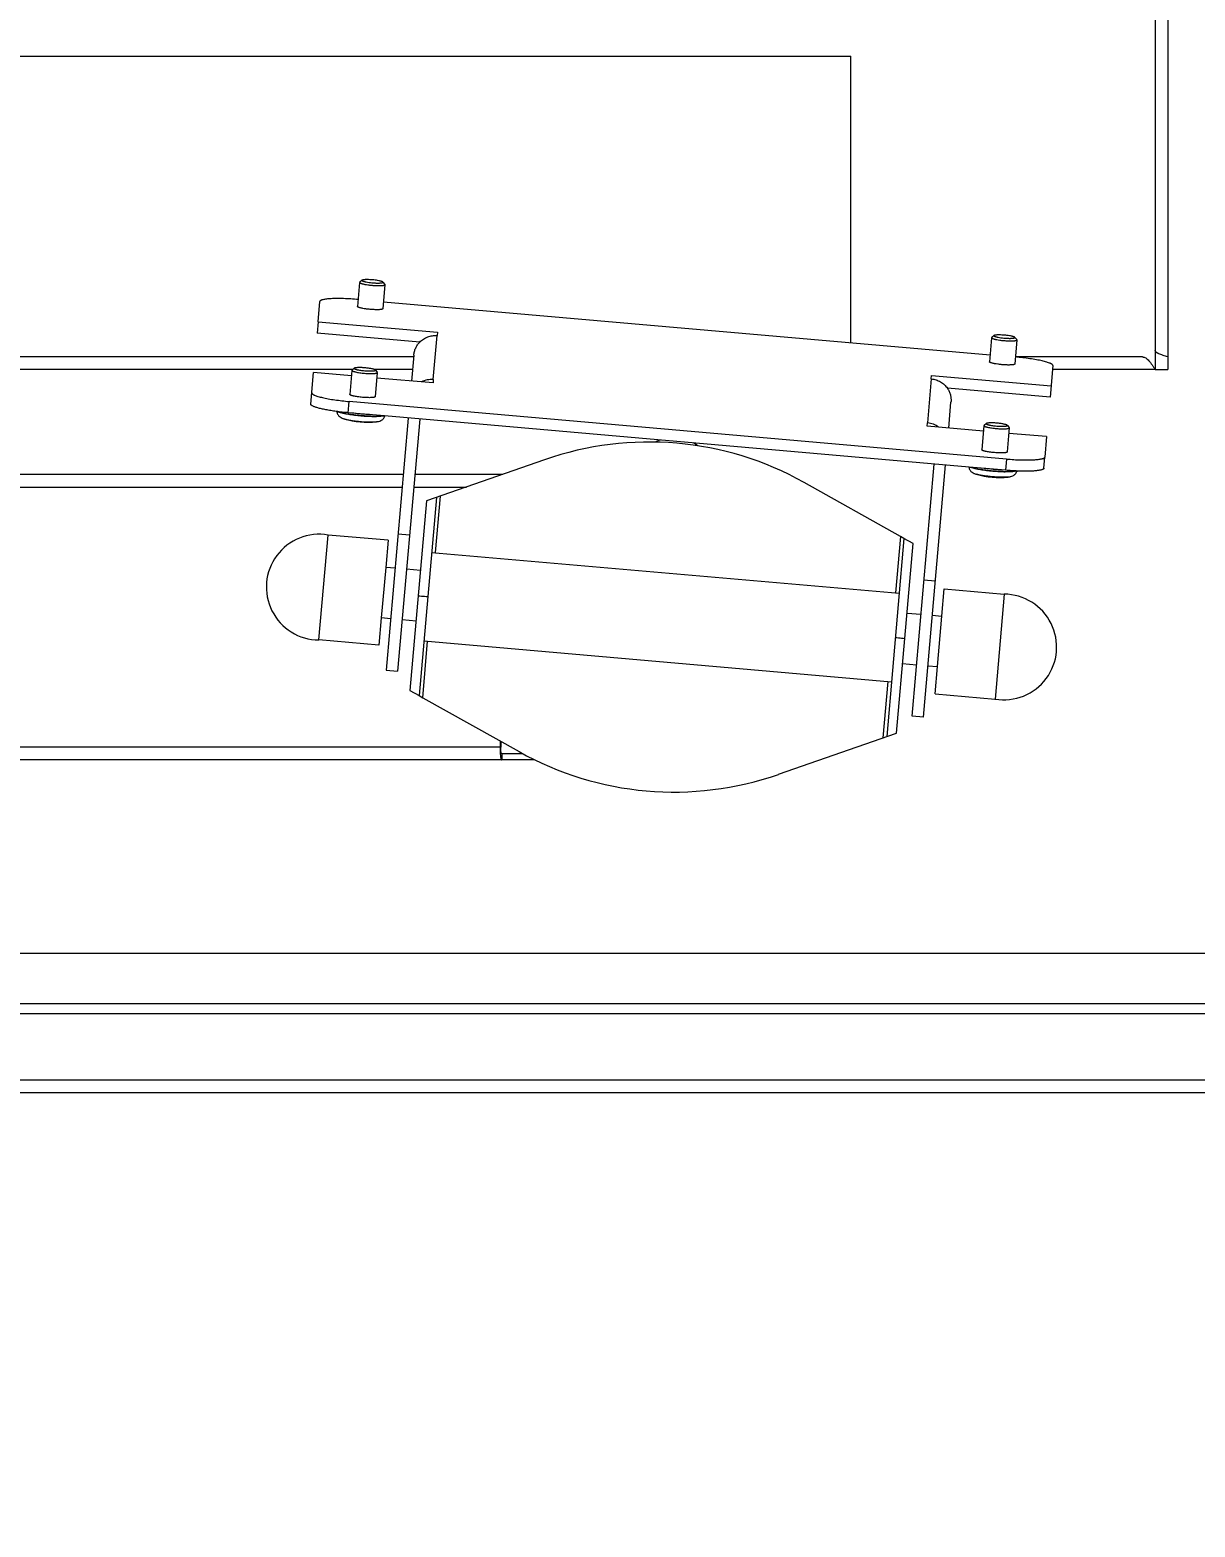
# Model space of a CAD drawing. Header units: millimetres. Extents: x 2027740 to 2136289, y -1533552 to -1491502.
# Drawn here: x 2099285.6 to 2099469.2, y -1504171.5 to -1503935.5 of the extents above; entities that cross this region are included whole.
import ezdxf

# ---------------------------------------------------------------- set-up
doc = ezdxf.new("R2010")
doc.units = ezdxf.units.MM
doc.header["$MEASUREMENT"] = 0
doc.linetypes.add('AUSGEZOGEN', pattern=[0])
for name, color, linetype, lineweight in [('10_Einrichtung', 7, 'Continuous', 0), ('11_Schraffur', 9, 'Continuous', 0), ('20_Sortimentierung', 7, 'Continuous', 0)]:
    doc.layers.add(name, color=color, linetype=linetype, lineweight=lineweight)
doc.styles.add('Rossmann', font='ARIALN.TTF', dxfattribs={"height": 100})
doc.styles.add('Style-Arial Narrow', font='ARIALN.TTF')
doc.dimstyles.new('Rossmann', dxfattribs={"dimtxt": 100, "dimasz": 75, "dimexe": 50, "dimexo": 0.0625, "dimgap": 50, "dimtad": 1, "dimdec": 3, "dimlfac": 0.001, "dimzin": 3, "dimtxsty": 'Rossmann', "dimcen": 0, "dimadec": 3, "dimazin": 0, "dimtfac": 1, "dimtdec": 0, "dimtofl": 0, "dimtmove": 0, "dimatfit": 1, "dimfxl": 200, "dimfxlon": 1, "dimfrac": 2, "dimtolj": 1, "dimtzin": 3, "dimarcsym": 0})

# ---------------------------------------------------------------- blocks, each defined once
blk = doc.blocks.new('*U847')
at = {"layer": '10_Einrichtung', "color": 1, "linetype": 'Continuous', "lineweight": 0}
for p, q in [((2.5287, 1.1203), (2.5287, -2.3897)), ((2.5487, 1.1303), (2.5487, -2.3997)), ((0.0487, -1.9257), (2.0487, -1.9257)), ((2.0487, -2.377), (2.0487, -1.9257)), ((1.2746, -2.2822), (1.2713, -2.3202)), ((1.2786, -2.2787), (1.2749, -2.2818)), ((1.3112, -2.2816), (1.3143, -2.2853)), ((1.3145, -2.2857), (1.3112, -2.3237)), ((1.209, -2.3443), (1.2118, -2.3122)), ((1.3121, -2.3126), (2.2685, -2.3962)), ((1.209, -2.3443), (1.2074, -2.3621)), ((1.209, -2.3443), (1.3973, -2.3608)), ((1.3693, -2.3763), (1.2074, -2.3621)), ((1.3907, -2.4354), (1.3968, -2.3661)), ((1.3973, -2.3608), (1.3968, -2.3661)), ((2.2708, -2.3694), (2.2675, -2.4073)), ((2.2748, -2.3659), (2.2711, -2.369)), ((2.3074, -2.3688), (2.3105, -2.3724)), ((2.3107, -2.3728), (2.3074, -2.4108)), ((1.3597, -2.3997), (-0.3913, -2.3997)), ((1.36, -2.3967), (1.3564, -2.4377)), ((2.5087, -2.3997), (2.3083, -2.3997)), ((2.5287, -2.3897), (2.5287, -2.4197)), ((2.5487, -2.3997), (2.5487, -2.4197)), ((1.2637, -2.4197), (-0.4113, -2.4197)), ((1.1976, -2.4741), (1.202, -2.4242)), ((1.2618, -2.4294), (1.202, -2.4242)), ((1.2625, -2.4208), (1.2592, -2.4588)), ((1.2665, -2.4174), (1.2627, -2.4205)), ((1.358, -2.4197), (1.2982, -2.4197)), ((1.299, -2.4202), (1.3022, -2.4239)), ((1.3024, -2.4243), (1.299, -2.4623)), ((2.1758, -2.4342), (2.1763, -2.429)), ((2.1763, -2.429), (2.3646, -2.4454)), ((2.3674, -2.4133), (2.363, -2.4632)), ((2.5287, -2.4197), (2.3668, -2.4197)), ((2.5287, -2.4197), (2.5487, -2.4197)), ((1.3903, -2.4407), (1.3016, -2.4329)), ((1.3907, -2.4354), (1.3903, -2.4407)), ((2.1758, -2.4342), (2.1698, -2.5036)), ((2.363, -2.4632), (2.2011, -2.449)), ((1.2567, -2.4877), (1.2582, -2.4699)), ((2.2943, -2.5606), (1.2582, -2.4699)), ((2.2032, -2.5118), (2.2068, -2.4707)), ((1.3138, -2.4927), (1.2567, -2.4877)), ((2.2356, -2.5733), (1.3138, -2.4927)), ((1.3513, -2.496), (1.3165, -2.8935)), ((1.3692, -2.4975), (1.3345, -2.895)), ((1.3009, -2.5018), (1.3009, -2.5018)), ((2.1693, -2.5088), (2.1698, -2.5036)), ((2.258, -2.5166), (2.1693, -2.5088)), ((2.2587, -2.508), (2.2554, -2.546)), ((2.2627, -2.5045), (2.2589, -2.5076)), ((2.2952, -2.5074), (2.2984, -2.5111)), ((2.2986, -2.5115), (2.2952, -2.5495)), ((2.3576, -2.5253), (2.2978, -2.5201)), ((2.3576, -2.5253), (2.3548, -2.5575)), ((1.5661, -2.5618), (1.38, -2.6267)), ((2.1454, -2.966), (2.1801, -2.5685)), ((2.1633, -2.9675), (2.1981, -2.57)), ((2.2943, -2.5606), (2.2927, -2.5783)), ((2.3532, -2.5752), (2.3548, -2.5575)), ((-0.0728, -2.5847), (1.3435, -2.5847)), ((1.3616, -2.5847), (1.5004, -2.5847)), ((1.4986, -2.5847), (1.4986, -2.5853)), ((2.2927, -2.5783), (2.2356, -2.5733)), ((2.2467, -2.5845), (2.2467, -2.5845)), ((0.0142, -2.6047), (1.3418, -2.6047)), ((1.3599, -2.6047), (1.4431, -2.6047)), ((1.394, -2.7082), (1.4018, -2.6191)), ((2.127, -2.6826), (1.9751, -2.5975)), ((1.38, -2.6267), (1.3539, -2.9256)), ((1.3955, -2.6213), (1.3682, -2.9336)), ((1.2103, -2.8458), (1.2247, -2.6804)), ((1.3194, -2.6887), (1.2247, -2.6804)), ((1.3194, -2.6887), (1.3156, -2.7315)), ((1.3532, -2.6806), (1.3353, -2.6791)), ((2.1327, -2.6858), (2.1054, -2.9981)), ((2.127, -2.6826), (2.1192, -2.7717)), ((2.1327, -2.6858), (2.127, -2.6826)), ((2.1471, -2.6938), (2.1327, -2.6858)), ((1.388, -2.7077), (2.1252, -2.7722)), ((2.134, -2.8433), (2.1471, -2.6938)), ((1.3156, -2.7315), (1.3087, -2.8112)), ((1.3306, -2.7328), (1.3156, -2.7315)), ((1.3704, -2.7363), (1.3485, -2.7344)), ((2.1821, -2.7532), (2.1641, -2.7516)), ((1.3669, -2.7761), (1.3819, -2.7774)), ((2.1923, -2.8082), (2.196, -2.7654)), ((2.196, -2.7654), (2.2907, -2.7736)), ((2.2907, -2.7736), (2.2762, -2.939)), ((2.1375, -2.8034), (2.1594, -2.8053)), ((2.1773, -2.8069), (2.1923, -2.8082)), ((2.1853, -2.8879), (2.1923, -2.8082)), ((1.3087, -2.8112), (1.3049, -2.854)), ((1.3236, -2.8125), (1.3087, -2.8112)), ((1.3635, -2.816), (1.3415, -2.8141)), ((1.3049, -2.854), (1.2103, -2.8458)), ((1.374, -2.9368), (1.3818, -2.8477)), ((1.3758, -2.8472), (2.113, -2.9117)), ((2.1191, -2.8419), (2.134, -2.8433)), ((2.1209, -2.9927), (2.134, -2.8433)), ((1.3165, -2.8935), (1.3345, -2.895)), ((2.1305, -2.8831), (2.1524, -2.885)), ((2.1704, -2.8866), (2.1853, -2.8879)), ((2.1816, -2.9307), (2.1853, -2.8879)), ((1.3539, -2.9256), (1.3682, -2.9336)), ((2.107, -2.9112), (2.0992, -3.0003)), ((1.3682, -2.9336), (1.374, -2.9368)), ((1.374, -2.9368), (1.5259, -3.0218)), ((2.1816, -2.9307), (2.2762, -2.939)), ((2.1633, -2.9675), (2.1454, -2.966)), ((1.9348, -3.0576), (2.1209, -2.9927)), ((1.496, -3.0147), (0.0142, -3.0147)), ((1.496, -3.0051), (1.496, -3.0147)), ((1.497, -3.0057), (1.497, -3.0147)), ((1.5504, -3.0347), (-0.0728, -3.0347)), ((1.4981, -3.0247), (1.531, -3.0247)), ((1.4986, -3.0247), (1.4986, -3.0347)), ((-1.8913, -3.3397), (5.1087, -3.3397)), ((5.1087, -3.4197), (-1.8913, -3.4197)), ((-0.7913, -3.4347), (2.9587, -3.4347)), ((3.9087, -3.5397), (-1.0783, -3.5397)), ((3.9087, -3.5597), (-1.0783, -3.5597))]:
    blk.add_line(p, q, dxfattribs=at)
at = {"layer": '10_Einrichtung', "color": 1, "linetype": 'Continuous', "lineweight": 0, "flags": 128}
for points in [[(1.3669, -2.7761), (1.3694, -2.7764), (1.3719, -2.7766), (1.3744, -2.7768), (1.3769, -2.777), (1.3794, -2.7772), (1.3819, -2.7774)], [(2.1191, -2.8419), (2.1216, -2.8422), (2.1241, -2.8424), (2.1266, -2.8426), (2.129, -2.8428), (2.1315, -2.843), (2.134, -2.8433)]]:
    blk.add_lwpolyline(points, dxfattribs=at)
at = {"layer": '10_Einrichtung', "color": 1, "linetype": 'Continuous', "lineweight": 0}
for centre, radius, start, end in [((1.3877, -2.4695), 0.0342, 84.9802, 117.265), ((1.2527, -2.4431), 0.0451, 250.3894, 252.0835), ((1.2863, -2.3786), 0.124, 253.2143, 276.7857), ((1.2626, -2.4571), 0.0421, 253.2183, 253.9642), ((1.296, -2.4605), 0.0416, 276.3618, 276.7818), ((2.1668, -2.5377), 0.0342, 52.735, 85.0198), ((1.7309, -3.0338), 0.5, 60.7609, 109.2391), ((1.7654, -2.5839), 0.0557, 107.2468, 116.1866), ((1.775, -2.5848), 0.0557, 53.8134, 62.7532), ((2.2825, -2.4658), 0.124, 253.2143, 276.7857), ((2.2587, -2.5445), 0.0418, 253.2191, 253.6817), ((2.2922, -2.5477), 0.0415, 276.204, 276.7835), ((2.3046, -2.537), 0.0432, 277.8804, 279.6452), ((1.2108, -2.7625), 0.0833, 80.3659, 269.6341), ((2.2901, -2.8569), 0.0833, 260.3659, 89.6341), ((1.7701, -2.5856), 0.5, 240.7609, 289.2391)]:
    blk.add_arc(centre, radius, start, end, dxfattribs=at)
for points, knots in [([(1.2749, -2.2818), (1.2748, -2.2819), (1.2747, -2.282), (1.2746, -2.2821), (1.2746, -2.2822)], [0, 0, 0, 0, 0.548147, 1, 1, 1, 1]), ([(1.2746, -2.2822), (1.2746, -2.2823), (1.2747, -2.2824), (1.2748, -2.2826), (1.2749, -2.2827), (1.2752, -2.2829), (1.2755, -2.2831), (1.2758, -2.2833), (1.2763, -2.2835), (1.277, -2.2838), (1.278, -2.2841), (1.2794, -2.2845), (1.281, -2.2848), (1.2822, -2.2851), (1.2828, -2.2852)], [0, 0, 0, 0, 0.018971, 0.040937, 0.067879, 0.100846, 0.140341, 0.18659, 0.239647, 0.299478, 0.438952, 0.603599, 0.791434, 1, 1, 1, 1]), ([(1.2786, -2.2787), (1.2786, -2.2788), (1.2785, -2.2789), (1.2784, -2.279), (1.2784, -2.2792), (1.2786, -2.2794), (1.2787, -2.2796), (1.279, -2.2797), (1.2793, -2.2799), (1.2797, -2.2801), (1.2802, -2.2803), (1.2809, -2.2805), (1.282, -2.2808), (1.2835, -2.2812), (1.2846, -2.2814), (1.2851, -2.2815)], [0, 0, 0, 0, 0.025484, 0.046538, 0.067276, 0.091975, 0.123281, 0.162433, 0.209962, 0.26603, 0.33062, 0.403581, 0.573611, 0.773544, 1, 1, 1, 1]), ([(1.3046, -2.2795), (1.3034, -2.2792), (1.3008, -2.2788), (1.2968, -2.2783), (1.2927, -2.278), (1.2887, -2.2778), (1.2856, -2.2778), (1.2834, -2.2778), (1.282, -2.2779), (1.2808, -2.2781), (1.28, -2.2782), (1.2794, -2.2784), (1.2791, -2.2785), (1.2788, -2.2786), (1.2787, -2.2787), (1.2786, -2.2787)], [0, 0, 0, 0, 0.142243, 0.298857, 0.459833, 0.614857, 0.754031, 0.814878, 0.868605, 0.914421, 0.951718, 0.967059, 0.980178, 0.991118, 1, 1, 1, 1]), ([(1.2828, -2.2852), (1.2844, -2.2855), (1.2877, -2.286), (1.292, -2.2865), (1.2956, -2.2868), (1.2983, -2.287), (1.3009, -2.2871), (1.3034, -2.2872), (1.3057, -2.2872), (1.3079, -2.2872), (1.3098, -2.2871), (1.3111, -2.2869), (1.3121, -2.2868), (1.3127, -2.2867), (1.3132, -2.2865), (1.3137, -2.2864), (1.314, -2.2862), (1.3143, -2.2861), (1.3144, -2.2859), (1.3145, -2.2858), (1.3145, -2.2857)], [0, 0, 0, 0, 0.150533, 0.316493, 0.401499, 0.485775, 0.567776, 0.645998, 0.719017, 0.785513, 0.844307, 0.894391, 0.915916, 0.934994, 0.951579, 0.965659, 0.977279, 0.986581, 0.993908, 1, 1, 1, 1]), ([(1.2851, -2.2815), (1.2865, -2.2818), (1.2895, -2.2822), (1.2933, -2.2827), (1.2964, -2.2829), (1.2988, -2.2831), (1.301, -2.2832), (1.3032, -2.2832), (1.3051, -2.2832), (1.3069, -2.2831), (1.3082, -2.283), (1.3091, -2.2829), (1.3096, -2.2828), (1.3101, -2.2827), (1.3105, -2.2826), (1.3108, -2.2824), (1.3111, -2.2823), (1.3112, -2.2821), (1.3113, -2.2819), (1.3113, -2.2818), (1.3112, -2.2816), (1.3112, -2.2816)], [0, 0, 0, 0, 0.158668, 0.33372, 0.422895, 0.510696, 0.595299, 0.674951, 0.748015, 0.813008, 0.868648, 0.892632, 0.91392, 0.932442, 0.948166, 0.961115, 0.97142, 0.979416, 0.985891, 0.992261, 1, 1, 1, 1]), ([(1.3112, -2.2816), (1.3111, -2.2815), (1.3108, -2.2813), (1.3104, -2.281), (1.3098, -2.2808), (1.309, -2.2805), (1.3081, -2.2802), (1.3066, -2.2799), (1.3054, -2.2796), (1.3046, -2.2795)], [0, 0, 0, 0, 0.056051, 0.132061, 0.228834, 0.346134, 0.48318, 0.638814, 1, 1, 1, 1]), ([(1.3145, -2.2857), (1.3145, -2.2856), (1.3145, -2.2855), (1.3144, -2.2853), (1.3143, -2.2853)], [0, 0, 0, 0, 0.45186, 1, 1, 1, 1]), ([(1.2723, -2.3091), (1.2684, -2.3088), (1.2608, -2.3082), (1.2497, -2.3077), (1.2408, -2.3075), (1.2343, -2.3076), (1.2299, -2.3078), (1.226, -2.3081), (1.2224, -2.3084), (1.2193, -2.3088), (1.2171, -2.3093), (1.2156, -2.3097), (1.2146, -2.31), (1.2138, -2.3103), (1.2131, -2.3106), (1.2126, -2.311), (1.2122, -2.3114), (1.2119, -2.3118), (1.2118, -2.312), (1.2118, -2.3122)], [0, 0, 0, 0, 0.189849, 0.372548, 0.54124, 0.618345, 0.68966, 0.754538, 0.812415, 0.862812, 0.90537, 0.923643, 0.9399, 0.954158, 0.966469, 0.976936, 0.98575, 0.993253, 1, 1, 1, 1]), ([(1.2795, -2.3232), (1.2788, -2.3231), (1.2777, -2.3228), (1.2761, -2.3224), (1.2747, -2.3221), (1.2736, -2.3217), (1.2729, -2.3215), (1.2725, -2.3213), (1.2721, -2.3211), (1.2718, -2.3209), (1.2716, -2.3207), (1.2714, -2.3205), (1.2713, -2.3204), (1.2713, -2.3202), (1.2713, -2.3202)], [0, 0, 0, 0, 0.208571, 0.396399, 0.56105, 0.700523, 0.760353, 0.813412, 0.859659, 0.899155, 0.932121, 0.959064, 0.981029, 1, 1, 1, 1]), ([(1.3112, -2.3237), (1.3112, -2.3237), (1.3111, -2.3239), (1.3109, -2.3241), (1.3107, -2.3242), (1.3103, -2.3244), (1.3099, -2.3245), (1.3094, -2.3246), (1.3088, -2.3248), (1.3078, -2.3249), (1.3064, -2.3251), (1.3045, -2.3252), (1.3024, -2.3252), (1.3001, -2.3252), (1.2976, -2.3251), (1.295, -2.325), (1.2923, -2.3248), (1.2887, -2.3245), (1.2844, -2.324), (1.281, -2.3235), (1.2795, -2.3232)], [0, 0, 0, 0, 0.006092, 0.013419, 0.022721, 0.034341, 0.048422, 0.065007, 0.084084, 0.105609, 0.155694, 0.214487, 0.280983, 0.354002, 0.432225, 0.514225, 0.598502, 0.683507, 0.849467, 1, 1, 1, 1]), ([(1.36, -2.3967), (1.3602, -2.3948), (1.3608, -2.391), (1.3628, -2.3856), (1.3656, -2.3806), (1.368, -2.3776), (1.3693, -2.3763)], [0, 0, 0, 0, 0.249677, 0.499493, 0.74957, 1, 1, 1, 1]), ([(1.3693, -2.3763), (1.3711, -2.3745), (1.375, -2.3712), (1.3818, -2.3678), (1.3892, -2.366), (1.3943, -2.3659), (1.3968, -2.3661)], [0, 0, 0, 0, 0.24934, 0.499203, 0.749486, 1, 1, 1, 1]), ([(2.2711, -2.369), (2.271, -2.369), (2.2709, -2.3691), (2.2708, -2.3693), (2.2708, -2.3694)], [0, 0, 0, 0, 0.548144, 1, 1, 1, 1]), ([(2.2708, -2.3694), (2.2708, -2.3694), (2.2709, -2.3695), (2.271, -2.3697), (2.2711, -2.3699), (2.2714, -2.3701), (2.2717, -2.3703), (2.272, -2.3704), (2.2725, -2.3706), (2.2732, -2.3709), (2.2742, -2.3712), (2.2756, -2.3716), (2.2772, -2.372), (2.2784, -2.3722), (2.279, -2.3723)], [0, 0, 0, 0, 0.018971, 0.040936, 0.067879, 0.100845, 0.140341, 0.186589, 0.239648, 0.299478, 0.438951, 0.603602, 0.791427, 1, 1, 1, 1]), ([(2.2748, -2.3659), (2.2748, -2.3659), (2.2747, -2.366), (2.2746, -2.3662), (2.2746, -2.3664), (2.2747, -2.3665), (2.2749, -2.3667), (2.2752, -2.3669), (2.2755, -2.3671), (2.2759, -2.3672), (2.2764, -2.3674), (2.2771, -2.3677), (2.2782, -2.368), (2.2797, -2.3683), (2.2808, -2.3686), (2.2813, -2.3687)], [0, 0, 0, 0, 0.025487, 0.046541, 0.067278, 0.091977, 0.123281, 0.162434, 0.209959, 0.266028, 0.330617, 0.40358, 0.573609, 0.77354, 1, 1, 1, 1]), ([(2.3008, -2.3666), (2.2996, -2.3664), (2.297, -2.366), (2.293, -2.3655), (2.2889, -2.3652), (2.2849, -2.365), (2.2818, -2.3649), (2.2796, -2.365), (2.2782, -2.3651), (2.277, -2.3652), (2.2762, -2.3654), (2.2756, -2.3655), (2.2753, -2.3656), (2.275, -2.3658), (2.2749, -2.3659), (2.2748, -2.3659)], [0, 0, 0, 0, 0.142242, 0.298855, 0.45983, 0.614854, 0.754027, 0.814874, 0.868602, 0.914418, 0.951716, 0.967058, 0.980177, 0.991118, 1, 1, 1, 1]), ([(2.279, -2.3723), (2.2806, -2.3726), (2.2839, -2.3732), (2.2882, -2.3737), (2.2918, -2.374), (2.2945, -2.3742), (2.2971, -2.3743), (2.2996, -2.3744), (2.3019, -2.3744), (2.3041, -2.3743), (2.3059, -2.3742), (2.3073, -2.3741), (2.3083, -2.3739), (2.3089, -2.3738), (2.3094, -2.3737), (2.3099, -2.3735), (2.3102, -2.3734), (2.3105, -2.3732), (2.3106, -2.3731), (2.3107, -2.3729), (2.3107, -2.3728)], [0, 0, 0, 0, 0.150533, 0.316493, 0.401499, 0.485775, 0.567776, 0.645998, 0.719017, 0.785513, 0.844307, 0.894391, 0.915916, 0.934994, 0.951578, 0.965659, 0.977279, 0.986581, 0.993908, 1, 1, 1, 1]), ([(2.2813, -2.3687), (2.2827, -2.3689), (2.2857, -2.3694), (2.2895, -2.3698), (2.2926, -2.3701), (2.295, -2.3702), (2.2972, -2.3703), (2.2994, -2.3704), (2.3013, -2.3703), (2.3031, -2.3703), (2.3043, -2.3702), (2.3052, -2.37), (2.3058, -2.3699), (2.3063, -2.3698), (2.3067, -2.3697), (2.307, -2.3696), (2.3073, -2.3694), (2.3074, -2.3693), (2.3075, -2.3691), (2.3075, -2.3689), (2.3074, -2.3688), (2.3074, -2.3688)], [0, 0, 0, 0, 0.158667, 0.333717, 0.422891, 0.510691, 0.595294, 0.674946, 0.74801, 0.813004, 0.868644, 0.892629, 0.913917, 0.93244, 0.948164, 0.961115, 0.97142, 0.979417, 0.985892, 0.992261, 1, 1, 1, 1]), ([(2.3074, -2.3688), (2.3073, -2.3687), (2.307, -2.3685), (2.3066, -2.3682), (2.3059, -2.3679), (2.3052, -2.3677), (2.3043, -2.3674), (2.3028, -2.367), (2.3016, -2.3668), (2.3008, -2.3666)], [0, 0, 0, 0, 0.056047, 0.132053, 0.228825, 0.346125, 0.483169, 0.638816, 1, 1, 1, 1]), ([(2.3107, -2.3728), (2.3107, -2.3728), (2.3107, -2.3726), (2.3106, -2.3725), (2.3105, -2.3724)], [0, 0, 0, 0, 0.451857, 1, 1, 1, 1]), ([(2.3674, -2.4133), (2.3674, -2.4131), (2.3674, -2.4128), (2.3672, -2.4124), (2.3668, -2.412), (2.3664, -2.4115), (2.3657, -2.4111), (2.365, -2.4106), (2.3641, -2.4101), (2.3627, -2.4095), (2.3605, -2.4087), (2.3576, -2.4077), (2.3541, -2.4068), (2.3503, -2.4058), (2.346, -2.4049), (2.3396, -2.4037), (2.3309, -2.4023), (2.3198, -2.4008), (2.3122, -2.4001), (2.3083, -2.3997)], [0, 0, 0, 0, 0.006747, 0.01425, 0.023064, 0.033531, 0.045842, 0.0601, 0.076357, 0.09463, 0.137188, 0.187585, 0.245462, 0.31034, 0.381655, 0.45876, 0.627452, 0.810151, 1, 1, 1, 1]), ([(2.5087, -2.3997), (2.5091, -2.3997), (2.51, -2.3998), (2.5117, -2.4002), (2.5134, -2.401), (2.515, -2.4021), (2.5167, -2.4035), (2.5188, -2.4056), (2.5213, -2.4086), (2.5238, -2.4121), (2.5262, -2.4158), (2.5279, -2.4184), (2.5287, -2.4197)], [0, 0, 0, 0, 0.042845, 0.086687, 0.180532, 0.231999, 0.286933, 0.407481, 0.541747, 0.68755, 0.841625, 1, 1, 1, 1]), ([(2.5487, -2.3997), (2.5474, -2.3993), (2.5448, -2.3985), (2.5411, -2.3972), (2.5377, -2.396), (2.5351, -2.395), (2.5333, -2.3941), (2.5321, -2.3935), (2.5311, -2.3929), (2.5302, -2.3922), (2.5296, -2.3916), (2.5291, -2.391), (2.5288, -2.3903), (2.5287, -2.3899), (2.5287, -2.3897)], [0, 0, 0, 0, 0.177821, 0.349461, 0.508976, 0.651265, 0.714598, 0.772179, 0.823719, 0.86912, 0.908575, 0.94269, 0.972557, 1, 1, 1, 1]), ([(1.2627, -2.4205), (1.2627, -2.4205), (1.2626, -2.4206), (1.2625, -2.4208), (1.2625, -2.4208)], [0, 0, 0, 0, 0.548143, 1, 1, 1, 1]), ([(1.2625, -2.4208), (1.2625, -2.4209), (1.2625, -2.421), (1.2626, -2.4211), (1.2627, -2.4213), (1.2629, -2.4215), (1.2634, -2.4218), (1.264, -2.4221), (1.2648, -2.4224), (1.2658, -2.4227), (1.267, -2.423), (1.2688, -2.4235), (1.2714, -2.424), (1.2748, -2.4245), (1.2785, -2.425), (1.2811, -2.4253), (1.2824, -2.4254)], [0, 0, 0, 0, 0.006726, 0.014214, 0.023023, 0.033495, 0.060075, 0.09466, 0.137308, 0.18781, 0.245797, 0.310784, 0.459367, 0.6281, 0.810625, 1, 1, 1, 1]), ([(1.2665, -2.4174), (1.2665, -2.4174), (1.2664, -2.4175), (1.2663, -2.4176), (1.2663, -2.4177), (1.2663, -2.4179), (1.2664, -2.418), (1.2665, -2.4181), (1.2667, -2.4183), (1.267, -2.4185), (1.2676, -2.4187), (1.2683, -2.419), (1.2692, -2.4193), (1.2703, -2.4196), (1.2715, -2.4199), (1.2734, -2.4202), (1.2759, -2.4207), (1.2792, -2.4211), (1.2815, -2.4213), (1.2827, -2.4214)], [0, 0, 0, 0, 0.009089, 0.016773, 0.023843, 0.031295, 0.039992, 0.050481, 0.063066, 0.077899, 0.114547, 0.160552, 0.215637, 0.27931, 0.35093, 0.429732, 0.605339, 0.798326, 1, 1, 1, 1]), ([(1.2828, -2.4168), (1.2818, -2.4168), (1.2799, -2.4166), (1.2771, -2.4165), (1.2745, -2.4164), (1.2722, -2.4164), (1.2701, -2.4166), (1.2687, -2.4167), (1.2678, -2.4169), (1.2672, -2.417), (1.2668, -2.4172), (1.2666, -2.4173), (1.2665, -2.4174)], [0, 0, 0, 0, 0.17726, 0.348747, 0.5092, 0.653728, 0.778002, 0.878451, 0.918919, 0.952616, 0.979539, 1, 1, 1, 1]), ([(1.2824, -2.4254), (1.2837, -2.4255), (1.2862, -2.4257), (1.2899, -2.4258), (1.2933, -2.4259), (1.2959, -2.4258), (1.2977, -2.4257), (1.2989, -2.4256), (1.2999, -2.4254), (1.3007, -2.4253), (1.3014, -2.4251), (1.3018, -2.4249), (1.3021, -2.4247), (1.3022, -2.4246), (1.3023, -2.4245), (1.3024, -2.4244), (1.3024, -2.4243)], [0, 0, 0, 0, 0.190336, 0.373224, 0.541888, 0.690142, 0.754919, 0.81269, 0.86299, 0.905463, 0.939918, 0.966427, 0.976891, 0.985712, 0.99323, 1, 1, 1, 1]), ([(1.2827, -2.4214), (1.2839, -2.4215), (1.2861, -2.4217), (1.2894, -2.4218), (1.292, -2.4218), (1.2938, -2.4218), (1.295, -2.4217), (1.2961, -2.4216), (1.297, -2.4215), (1.2978, -2.4214), (1.2983, -2.4212), (1.2987, -2.4211), (1.2989, -2.421), (1.299, -2.4209), (1.2991, -2.4207), (1.2992, -2.4206), (1.2992, -2.4205), (1.2991, -2.4204), (1.2991, -2.4203), (1.299, -2.4202)], [0, 0, 0, 0, 0.202795, 0.3962, 0.571712, 0.650335, 0.721721, 0.78513, 0.839941, 0.885684, 0.922103, 0.936843, 0.949352, 0.959792, 0.96847, 0.975943, 0.983071, 0.990832, 1, 1, 1, 1]), ([(1.299, -2.4202), (1.299, -2.4202), (1.2988, -2.42), (1.2984, -2.4198), (1.2979, -2.4195), (1.2972, -2.4193), (1.2965, -2.419), (1.2953, -2.4187), (1.2935, -2.4183), (1.2911, -2.4179), (1.2885, -2.4175), (1.2857, -2.4171), (1.2838, -2.4169), (1.2828, -2.4168)], [0, 0, 0, 0, 0.020381, 0.047285, 0.081022, 0.121581, 0.168784, 0.222342, 0.346967, 0.491781, 0.652311, 0.82352, 1, 1, 1, 1]), ([(1.3024, -2.4243), (1.3024, -2.4243), (1.3023, -2.4241), (1.3023, -2.424), (1.3022, -2.4239)], [0, 0, 0, 0, 0.451857, 1, 1, 1, 1]), ([(2.2756, -2.4103), (2.275, -2.4102), (2.2739, -2.41), (2.2723, -2.4096), (2.2709, -2.4092), (2.2698, -2.4089), (2.2691, -2.4086), (2.2687, -2.4084), (2.2683, -2.4082), (2.268, -2.4081), (2.2678, -2.4079), (2.2676, -2.4077), (2.2675, -2.4075), (2.2675, -2.4074), (2.2675, -2.4073)], [0, 0, 0, 0, 0.208571, 0.396399, 0.56105, 0.700523, 0.760353, 0.813412, 0.859659, 0.899155, 0.932121, 0.959064, 0.981029, 1, 1, 1, 1]), ([(2.3074, -2.4108), (2.3074, -2.4109), (2.3073, -2.411), (2.3071, -2.4112), (2.3069, -2.4114), (2.3065, -2.4115), (2.3061, -2.4117), (2.3056, -2.4118), (2.305, -2.4119), (2.304, -2.4121), (2.3026, -2.4122), (2.3007, -2.4123), (2.2986, -2.4124), (2.2963, -2.4124), (2.2938, -2.4123), (2.2912, -2.4122), (2.2885, -2.412), (2.2849, -2.4117), (2.2806, -2.4112), (2.2772, -2.4106), (2.2756, -2.4103)], [0, 0, 0, 0, 0.006092, 0.013419, 0.022721, 0.034341, 0.048422, 0.065007, 0.084084, 0.105609, 0.155694, 0.214487, 0.280983, 0.354002, 0.432225, 0.514225, 0.598502, 0.683507, 0.849467, 1, 1, 1, 1]), ([(2.1758, -2.4342), (2.1783, -2.4345), (2.1833, -2.4355), (2.1903, -2.4386), (2.1964, -2.4431), (2.1997, -2.447), (2.2011, -2.449)], [0, 0, 0, 0, 0.250514, 0.500797, 0.75066, 1, 1, 1, 1]), ([(2.2011, -2.449), (2.2022, -2.4506), (2.204, -2.454), (2.206, -2.4594), (2.2069, -2.465), (2.2069, -2.4689), (2.2068, -2.4707)], [0, 0, 0, 0, 0.25043, 0.500507, 0.750323, 1, 1, 1, 1]), ([(1.2376, -2.4856), (1.2348, -2.4852), (1.2293, -2.4844), (1.2227, -2.4832), (1.2178, -2.4822), (1.2144, -2.4815), (1.2113, -2.4808), (1.2085, -2.48), (1.206, -2.4792), (1.2038, -2.4785), (1.2019, -2.4777), (1.2004, -2.477), (1.1993, -2.4764), (1.1986, -2.4759), (1.1982, -2.4755), (1.1979, -2.4752), (1.1977, -2.4748), (1.1976, -2.4745), (1.1976, -2.4742), (1.1976, -2.4741)], [0, 0, 0, 0, 0.202405, 0.389354, 0.475657, 0.556503, 0.631436, 0.700042, 0.76196, 0.816888, 0.864598, 0.904963, 0.938007, 0.951872, 0.964057, 0.974695, 0.983995, 0.992278, 1, 1, 1, 1]), ([(1.1992, -2.4564), (1.1992, -2.4565), (1.1992, -2.4568), (1.1994, -2.4572), (1.1997, -2.4577), (1.2002, -2.4581), (1.2008, -2.4586), (1.2016, -2.459), (1.2025, -2.4595), (1.2039, -2.4602), (1.206, -2.461), (1.209, -2.4619), (1.2124, -2.4629), (1.2163, -2.4638), (1.2206, -2.4648), (1.227, -2.466), (1.2357, -2.4674), (1.2467, -2.4688), (1.2543, -2.4696), (1.2582, -2.4699)], [0, 0, 0, 0, 0.006747, 0.01425, 0.023064, 0.033531, 0.045842, 0.0601, 0.076357, 0.09463, 0.137188, 0.187585, 0.245462, 0.31034, 0.381655, 0.45876, 0.627452, 0.810151, 1, 1, 1, 1]), ([(1.2791, -2.4634), (1.2778, -2.4632), (1.2752, -2.463), (1.2715, -2.4625), (1.2681, -2.462), (1.2655, -2.4615), (1.2637, -2.461), (1.2625, -2.4607), (1.2615, -2.4604), (1.2607, -2.4601), (1.26, -2.4598), (1.2596, -2.4595), (1.2594, -2.4593), (1.2593, -2.4591), (1.2592, -2.459), (1.2592, -2.4589), (1.2592, -2.4588)], [0, 0, 0, 0, 0.189375, 0.3719, 0.540634, 0.689217, 0.754204, 0.812191, 0.862693, 0.905341, 0.939925, 0.966505, 0.976977, 0.985786, 0.993274, 1, 1, 1, 1]), ([(1.299, -2.4623), (1.299, -2.4624), (1.299, -2.4625), (1.2989, -2.4626), (1.2988, -2.4627), (1.2985, -2.4629), (1.2981, -2.4631), (1.2974, -2.4633), (1.2966, -2.4634), (1.2955, -2.4636), (1.2944, -2.4637), (1.2925, -2.4638), (1.2899, -2.4639), (1.2866, -2.4638), (1.2829, -2.4637), (1.2804, -2.4635), (1.2791, -2.4634)], [0, 0, 0, 0, 0.00677, 0.014288, 0.023109, 0.033573, 0.060082, 0.094537, 0.137011, 0.18731, 0.245082, 0.309859, 0.458112, 0.626777, 0.809664, 1, 1, 1, 1]), ([(1.2567, -2.4877), (1.2534, -2.4874), (1.2471, -2.4868), (1.2407, -2.486), (1.2376, -2.4856)], [0, 0, 0, 0, 0.506548, 1, 1, 1, 1]), ([(1.2389, -2.486), (1.2389, -2.4869), (1.2393, -2.4887), (1.2404, -2.491), (1.2419, -2.4929), (1.2441, -2.4947), (1.2464, -2.4959), (1.2487, -2.4968), (1.2499, -2.4972), (1.2505, -2.4974)], [0, 0, 0, 0, 0.155502, 0.306375, 0.447572, 0.573901, 0.7894, 0.892635, 1, 1, 1, 1]), ([(1.2768, -2.4923), (1.273, -2.492), (1.2675, -2.4914), (1.2603, -2.4905), (1.2552, -2.4897), (1.2504, -2.4888), (1.2461, -2.4879), (1.2423, -2.487), (1.24, -2.4863), (1.2389, -2.486)], [0, 0, 0, 0, 0.293309, 0.434326, 0.568557, 0.693919, 0.808556, 0.910934, 1, 1, 1, 1]), ([(1.2767, -2.493), (1.2732, -2.4927), (1.2682, -2.4921), (1.2616, -2.4912), (1.257, -2.4905), (1.2528, -2.4897), (1.249, -2.4889), (1.2458, -2.4881), (1.2438, -2.4875), (1.2429, -2.4872)], [0, 0, 0, 0, 0.301861, 0.446094, 0.582264, 0.70787, 0.820633, 0.918555, 1, 1, 1, 1]), ([(1.251, -2.4975), (1.2517, -2.4977), (1.2533, -2.4982), (1.2559, -2.4987), (1.2588, -2.4993), (1.263, -2.5), (1.2687, -2.5008), (1.2734, -2.5013), (1.2758, -2.5015)], [0, 0, 0, 0, 0.092558, 0.197605, 0.313733, 0.439348, 0.711902, 1, 1, 1, 1]), ([(1.277, -2.4897), (1.2758, -2.4896), (1.2711, -2.4892), (1.2664, -2.4887), (1.2629, -2.4882)], [0, 0, 0, 0, 0.253434, 1, 1, 1, 1]), ([(1.2758, -2.5015), (1.2782, -2.5017), (1.2829, -2.502), (1.2886, -2.5022), (1.2928, -2.5022), (1.2957, -2.5022), (1.2983, -2.502), (1.2999, -2.5019), (1.3006, -2.5018)], [0, 0, 0, 0, 0.289763, 0.562728, 0.688141, 0.803834, 0.908245, 1, 1, 1, 1]), ([(1.3101, -2.493), (1.3092, -2.4932), (1.3072, -2.4935), (1.304, -2.4937), (1.3002, -2.4939), (1.2961, -2.4939), (1.2915, -2.4938), (1.285, -2.4936), (1.28, -2.4933), (1.2767, -2.493)], [0, 0, 0, 0, 0.081642, 0.179547, 0.292141, 0.417506, 0.553456, 0.697585, 1, 1, 1, 1]), ([(1.3138, -2.4927), (1.3127, -2.4928), (1.3103, -2.4931), (1.3065, -2.4933), (1.3022, -2.4934), (1.2959, -2.4934), (1.2873, -2.4931), (1.2804, -2.4926), (1.2768, -2.4923)], [0, 0, 0, 0, 0.090799, 0.194222, 0.30924, 0.434425, 0.708247, 1, 1, 1, 1]), ([(1.2903, -2.4906), (1.2892, -2.4906), (1.2848, -2.4903), (1.2804, -2.49), (1.277, -2.4897)], [0, 0, 0, 0, 0.245198, 1, 1, 1, 1]), ([(1.3009, -2.5018), (1.3016, -2.5017), (1.3028, -2.5015), (1.3052, -2.5011), (1.3076, -2.5003), (1.31, -2.4989), (1.3119, -2.4973), (1.3134, -2.4952), (1.3141, -2.4936), (1.3143, -2.4927)], [0, 0, 0, 0, 0.107532, 0.21093, 0.42645, 0.552553, 0.693558, 0.844394, 1, 1, 1, 1]), ([(2.2589, -2.5076), (2.2589, -2.5077), (2.2588, -2.5078), (2.2587, -2.5079), (2.2587, -2.508)], [0, 0, 0, 0, 0.548143, 1, 1, 1, 1]), ([(2.2587, -2.508), (2.2587, -2.508), (2.2587, -2.5081), (2.2588, -2.5083), (2.2589, -2.5084), (2.2591, -2.5087), (2.2595, -2.5089), (2.2602, -2.5092), (2.261, -2.5096), (2.262, -2.5099), (2.2632, -2.5102), (2.265, -2.5106), (2.2676, -2.5111), (2.271, -2.5117), (2.2747, -2.5122), (2.2773, -2.5124), (2.2786, -2.5125)], [0, 0, 0, 0, 0.006726, 0.014214, 0.023023, 0.033495, 0.060075, 0.09466, 0.137308, 0.18781, 0.245797, 0.310784, 0.459367, 0.6281, 0.810625, 1, 1, 1, 1]), ([(2.2627, -2.5045), (2.2626, -2.5046), (2.2626, -2.5046), (2.2625, -2.5048), (2.2625, -2.5049), (2.2625, -2.505), (2.2626, -2.5052), (2.2627, -2.5053), (2.2629, -2.5054), (2.2632, -2.5056), (2.2637, -2.5059), (2.2645, -2.5062), (2.2654, -2.5065), (2.2665, -2.5067), (2.2677, -2.507), (2.2696, -2.5074), (2.2721, -2.5078), (2.2754, -2.5083), (2.2777, -2.5085), (2.2789, -2.5086)], [0, 0, 0, 0, 0.009089, 0.016773, 0.023843, 0.031295, 0.039991, 0.050481, 0.063066, 0.0779, 0.114547, 0.160553, 0.215638, 0.279312, 0.350931, 0.429733, 0.60534, 0.798327, 1, 1, 1, 1]), ([(2.279, -2.504), (2.278, -2.5039), (2.2761, -2.5038), (2.2733, -2.5036), (2.2707, -2.5036), (2.2684, -2.5036), (2.2663, -2.5037), (2.2649, -2.5039), (2.264, -2.5041), (2.2634, -2.5042), (2.263, -2.5043), (2.2628, -2.5045), (2.2627, -2.5045)], [0, 0, 0, 0, 0.17726, 0.348748, 0.509201, 0.65373, 0.778004, 0.878452, 0.91892, 0.952617, 0.97954, 1, 1, 1, 1]), ([(2.2786, -2.5125), (2.2799, -2.5126), (2.2824, -2.5128), (2.2861, -2.513), (2.2895, -2.513), (2.2921, -2.513), (2.2939, -2.5129), (2.2951, -2.5127), (2.2961, -2.5126), (2.2969, -2.5124), (2.2976, -2.5122), (2.298, -2.5121), (2.2983, -2.5119), (2.2984, -2.5118), (2.2985, -2.5116), (2.2986, -2.5115), (2.2986, -2.5115)], [0, 0, 0, 0, 0.190336, 0.373224, 0.541888, 0.690142, 0.754919, 0.81269, 0.86299, 0.905463, 0.939918, 0.966427, 0.976891, 0.985712, 0.99323, 1, 1, 1, 1]), ([(2.2789, -2.5086), (2.2801, -2.5087), (2.2823, -2.5089), (2.2856, -2.509), (2.2881, -2.509), (2.29, -2.509), (2.2912, -2.5089), (2.2923, -2.5088), (2.2932, -2.5087), (2.294, -2.5085), (2.2945, -2.5084), (2.2949, -2.5082), (2.2951, -2.5081), (2.2952, -2.508), (2.2953, -2.5079), (2.2954, -2.5078), (2.2954, -2.5076), (2.2953, -2.5075), (2.2953, -2.5074), (2.2952, -2.5074)], [0, 0, 0, 0, 0.202795, 0.3962, 0.571711, 0.650335, 0.721721, 0.785129, 0.839941, 0.885684, 0.922103, 0.936843, 0.949352, 0.959792, 0.968471, 0.975944, 0.983071, 0.990832, 1, 1, 1, 1]), ([(2.2952, -2.5074), (2.2952, -2.5073), (2.295, -2.5071), (2.2946, -2.5069), (2.294, -2.5067), (2.2934, -2.5064), (2.2927, -2.5062), (2.2914, -2.5059), (2.2897, -2.5055), (2.2873, -2.505), (2.2847, -2.5046), (2.2819, -2.5043), (2.2799, -2.5041), (2.279, -2.504)], [0, 0, 0, 0, 0.020381, 0.047285, 0.081021, 0.121581, 0.168784, 0.222341, 0.346967, 0.491781, 0.652311, 0.82352, 1, 1, 1, 1]), ([(2.2986, -2.5115), (2.2986, -2.5114), (2.2985, -2.5113), (2.2984, -2.5111), (2.2984, -2.5111)], [0, 0, 0, 0, 0.451857, 1, 1, 1, 1]), ([(2.2753, -2.5505), (2.274, -2.5504), (2.2714, -2.5501), (2.2677, -2.5497), (2.2643, -2.5491), (2.2617, -2.5486), (2.2599, -2.5482), (2.2587, -2.5479), (2.2577, -2.5475), (2.2569, -2.5472), (2.2562, -2.5469), (2.2558, -2.5466), (2.2556, -2.5464), (2.2555, -2.5463), (2.2554, -2.5461), (2.2554, -2.546), (2.2554, -2.546)], [0, 0, 0, 0, 0.189375, 0.3719, 0.540634, 0.689217, 0.754204, 0.812191, 0.862693, 0.905341, 0.939925, 0.966505, 0.976977, 0.985786, 0.993274, 1, 1, 1, 1]), ([(2.2952, -2.5495), (2.2952, -2.5495), (2.2952, -2.5496), (2.2951, -2.5497), (2.295, -2.5499), (2.2947, -2.55), (2.2943, -2.5502), (2.2936, -2.5504), (2.2927, -2.5506), (2.2917, -2.5507), (2.2906, -2.5508), (2.2887, -2.551), (2.2861, -2.551), (2.2828, -2.551), (2.2791, -2.5508), (2.2766, -2.5506), (2.2753, -2.5505)], [0, 0, 0, 0, 0.00677, 0.014288, 0.023109, 0.033573, 0.060082, 0.094537, 0.137011, 0.18731, 0.245082, 0.309859, 0.458112, 0.626777, 0.809664, 1, 1, 1, 1]), ([(2.2943, -2.5606), (2.2981, -2.5609), (2.3058, -2.5615), (2.3169, -2.562), (2.3257, -2.5621), (2.3322, -2.562), (2.3366, -2.5618), (2.3406, -2.5616), (2.3441, -2.5613), (2.3472, -2.5608), (2.3495, -2.5604), (2.351, -2.56), (2.3519, -2.5597), (2.3528, -2.5594), (2.3534, -2.559), (2.354, -2.5587), (2.3544, -2.5583), (2.3547, -2.5579), (2.3547, -2.5576), (2.3548, -2.5575)], [0, 0, 0, 0, 0.189849, 0.372548, 0.54124, 0.618345, 0.68966, 0.754538, 0.812415, 0.862812, 0.90537, 0.923643, 0.9399, 0.954158, 0.966469, 0.976936, 0.98575, 0.993253, 1, 1, 1, 1]), ([(1.4981, -2.5847), (1.4981, -2.5847), (1.498, -2.5847), (1.4979, -2.5848), (1.4978, -2.5848), (1.4977, -2.585), (1.4976, -2.5853), (1.4975, -2.5856), (1.4974, -2.5857)], [0, 0, 0, 0, 0.066799, 0.142565, 0.233599, 0.343541, 0.626881, 1, 1, 1, 1]), ([(2.2351, -2.5733), (2.2351, -2.5742), (2.2355, -2.5759), (2.2367, -2.5782), (2.2382, -2.5801), (2.2403, -2.5819), (2.2426, -2.5831), (2.2449, -2.584), (2.2461, -2.5843), (2.2467, -2.5845)], [0, 0, 0, 0, 0.155607, 0.306445, 0.447452, 0.573554, 0.789072, 0.892469, 1, 1, 1, 1]), ([(2.273, -2.5795), (2.2693, -2.5792), (2.2622, -2.5784), (2.2535, -2.5772), (2.2471, -2.5761), (2.2429, -2.5752), (2.2391, -2.5743), (2.2367, -2.5737), (2.2356, -2.5733)], [0, 0, 0, 0, 0.291304, 0.565429, 0.690823, 0.80598, 0.909399, 1, 1, 1, 1]), ([(2.2729, -2.5801), (2.2694, -2.5798), (2.2643, -2.5793), (2.2577, -2.5784), (2.2532, -2.5777), (2.249, -2.5769), (2.2452, -2.5761), (2.242, -2.5752), (2.24, -2.5746), (2.2391, -2.5743)], [0, 0, 0, 0, 0.301882, 0.446123, 0.582298, 0.707903, 0.82066, 0.918572, 1, 1, 1, 1]), ([(2.272, -2.5886), (2.2696, -2.5884), (2.2649, -2.5879), (2.2591, -2.5871), (2.2548, -2.5864), (2.2519, -2.5858), (2.2493, -2.5853), (2.2477, -2.5848), (2.247, -2.5846)], [0, 0, 0, 0, 0.289146, 0.562301, 0.68792, 0.803795, 0.908299, 1, 1, 1, 1]), ([(2.2732, -2.5769), (2.272, -2.5768), (2.2673, -2.5764), (2.2626, -2.5758), (2.2591, -2.5754)], [0, 0, 0, 0, 0.253427, 1, 1, 1, 1]), ([(2.2967, -2.589), (2.296, -2.5891), (2.2943, -2.5892), (2.2918, -2.5893), (2.2889, -2.5894), (2.2847, -2.5894), (2.279, -2.5892), (2.2744, -2.5888), (2.272, -2.5886)], [0, 0, 0, 0, 0.092231, 0.196944, 0.31278, 0.438192, 0.710825, 1, 1, 1, 1]), ([(2.3063, -2.5802), (2.3054, -2.5804), (2.3034, -2.5806), (2.3002, -2.5809), (2.2964, -2.581), (2.2922, -2.5811), (2.2877, -2.581), (2.2812, -2.5808), (2.2762, -2.5804), (2.2729, -2.5801)], [0, 0, 0, 0, 0.081664, 0.179582, 0.292183, 0.417548, 0.553492, 0.697612, 1, 1, 1, 1]), ([(2.3105, -2.5798), (2.3094, -2.5799), (2.307, -2.5802), (2.3032, -2.5804), (2.2989, -2.5805), (2.2942, -2.5806), (2.2892, -2.5805), (2.2821, -2.5802), (2.2767, -2.5798), (2.273, -2.5795)], [0, 0, 0, 0, 0.089261, 0.191638, 0.306131, 0.431278, 0.565305, 0.706219, 1, 1, 1, 1]), ([(2.2865, -2.5778), (2.2854, -2.5777), (2.281, -2.5775), (2.2766, -2.5772), (2.2732, -2.5769)], [0, 0, 0, 0, 0.245196, 1, 1, 1, 1]), ([(2.3118, -2.5796), (2.3087, -2.5794), (2.3023, -2.5791), (2.2959, -2.5786), (2.2927, -2.5783)], [0, 0, 0, 0, 0.493455, 1, 1, 1, 1]), ([(2.2971, -2.5889), (2.2978, -2.5889), (2.299, -2.5887), (2.3014, -2.5882), (2.3039, -2.5874), (2.3063, -2.586), (2.3081, -2.5844), (2.3097, -2.5823), (2.3103, -2.5806), (2.3105, -2.5798)], [0, 0, 0, 0, 0.107365, 0.210601, 0.426102, 0.552432, 0.693628, 0.844499, 1, 1, 1, 1]), ([(2.3532, -2.5752), (2.3532, -2.5753), (2.3531, -2.5756), (2.353, -2.5759), (2.3527, -2.5762), (2.3524, -2.5765), (2.3519, -2.5768), (2.3512, -2.5771), (2.35, -2.5776), (2.3484, -2.578), (2.3464, -2.5784), (2.3441, -2.5788), (2.3415, -2.5791), (2.3386, -2.5794), (2.3354, -2.5796), (2.332, -2.5797), (2.327, -2.5798), (2.3202, -2.5798), (2.3147, -2.5797), (2.3118, -2.5796)], [0, 0, 0, 0, 0.007722, 0.016005, 0.025304, 0.035942, 0.048127, 0.061992, 0.095037, 0.135402, 0.183112, 0.23804, 0.299959, 0.368566, 0.443499, 0.524346, 0.610648, 0.797597, 1, 1, 1, 1]), ([(1.496, -3.0147), (1.496, -3.0164), (1.496, -3.0198), (1.4962, -3.0231), (1.4963, -3.0247)], [0, 0, 0, 0, 0.517432, 1, 1, 1, 1]), ([(1.4981, -3.0247), (1.4981, -3.0247), (1.498, -3.0247), (1.498, -3.0246), (1.4979, -3.0246), (1.4978, -3.0245), (1.4978, -3.0242), (1.4977, -3.0239), (1.4976, -3.0235), (1.4975, -3.023), (1.4974, -3.0224), (1.4973, -3.0215), (1.4972, -3.0202), (1.4971, -3.0185), (1.497, -3.0166), (1.497, -3.0153), (1.497, -3.0147)], [0, 0, 0, 0, 0.00518, 0.011337, 0.019081, 0.028712, 0.054116, 0.08798, 0.130229, 0.180582, 0.238628, 0.303854, 0.453393, 0.623641, 0.808176, 1, 1, 1, 1]), ([(1.4963, -3.0247), (1.4963, -3.0254), (1.4964, -3.0268), (1.4966, -3.0288), (1.4968, -3.0305), (1.497, -3.0317), (1.4971, -3.0326), (1.4973, -3.0332), (1.4974, -3.0336), (1.4975, -3.034), (1.4977, -3.0343), (1.4978, -3.0345), (1.4979, -3.0346), (1.498, -3.0347), (1.498, -3.0347), (1.4981, -3.0347)], [0, 0, 0, 0, 0.210962, 0.402053, 0.570116, 0.712442, 0.77326, 0.826889, 0.873178, 0.912055, 0.943564, 0.967976, 0.977754, 0.986138, 1, 1, 1, 1])]:
    blk.add_open_spline(points, degree=3, knots=knots, dxfattribs=at)
blk = doc.blocks.new('*U842')
at = {"layer": '10_Einrichtung', "color": 1, "linetype": 'Continuous', "lineweight": 13}
blk.add_blockref('*U847', (0, -0.6615), dxfattribs=at)
blk = doc.blocks.new('_Oblique')
at = {"color": 0, "linetype": 'ByBlock', "lineweight": -2}
blk.add_line((0.5, 0.5), (-0.5, -0.5), dxfattribs=at)
blk = doc.blocks.new('*D849')
at = {"layer": '20_Sortimentierung', "color": 0, "linetype": 'ByBlock', "lineweight": -2, "transparency": 16777216}
for p, q in [((2099753.1, -1504110.63), (2099503.1, -1504110.63)), ((2099482.36, -1506542.86), (2099603.1, -1506542.86))]:
    blk.add_line(p, q, dxfattribs=at)
at = {"layer": '20_Sortimentierung', "color": 1, "lineweight": -2, "transparency": 16777216}
blk.add_line((2099553.1, -1504110.63), (2099553.1, -1506542.86), dxfattribs=at)
at = {"layer": 'Defpoints', "color": 0, "lineweight": 0, "transparency": 16777216}
for p in [(2099755.17, -1504110.63), (2099482.3, -1506542.86), (2099553.1, -1506542.86)]:
    blk.add_point(p, dxfattribs=at)
at = {"layer": '20_Sortimentierung', "color": 1, "lineweight": -2, "transparency": 16777216, "xscale": 75, "yscale": 75, "zscale": 75}
for p, rotation in [((2099553.1, -1504110.63), 90), ((2099553.1, -1506542.86), 270)]:
    blk.add_blockref('_Oblique', p, dxfattribs=dict(at, rotation=rotation))
at = {"layer": '20_Sortimentierung', "color": 0, "transparency": 16777216, "insert": (2099443.01, -1505326.75), "char_height": 100, "attachment_point": 5, "rotation": 90, "style": 'Style-Arial Narrow'}
blk.add_mtext('\\A1;2,432', dxfattribs=at)

msp = doc.modelspace()

# ---------------------------------------------------------------- hatches: boundary and pattern name
at = {"layer": '11_Schraffur', "linetype": 'AUSGEZOGEN', "ltscale": 10}
h = msp.add_hatch(dxfattribs=at)
h.set_pattern_fill('ANSI37', color=256, scale=0.1, pattern_type=2)
h.set_pattern_definition([(45, (1922704.878, -1372376.447), (-4.49012806, 4.49012806), []), (135, (1922704.878, -1372376.447), (-4.49012806, -4.49012806), [])])
edge = h.paths.add_edge_path(flags=17)
edge.add_arc((2102591.7336, -1501845.3678), 273.7465, 0, 360)
edge = h.paths.add_edge_path()
edge.add_arc((2102591.7336, -1501845.3678), 248.7465, 0, 360)
edge = h.paths.add_edge_path(flags=17)
edge.add_arc((2100242.4465, -1501810.0016), 273.7465, 0, 360)
edge = h.paths.add_edge_path()
edge.add_arc((2100242.4465, -1501810.0016), 248.7465, 0, 360)
edge = h.paths.add_edge_path(flags=17)
edge.add_arc((2094390.411, -1501829.4551), 273.7465, 0, 360)
edge = h.paths.add_edge_path()
edge.add_arc((2094390.411, -1501829.4551), 248.7465, 0, 360)
edge = h.paths.add_edge_path(flags=17)
edge.add_arc((2101727.5997, -1506848.6998), 273.7465, 0, 360)
edge = h.paths.add_edge_path()
edge.add_arc((2101727.5997, -1506848.6998), 248.7465, 0, 360)
edge = h.paths.add_edge_path(flags=17)
edge.add_arc((2099456.154, -1506841.7201), 273.7465, 0, 360)
edge = h.paths.add_edge_path()
edge.add_arc((2099456.154, -1506841.7201), 248.7465, 0, 360)
edge = h.paths.add_edge_path(flags=17)
edge.add_arc((2093552.6254, -1506823.5796), 273.7465, 0, 360)
edge = h.paths.add_edge_path()
edge.add_arc((2093552.6254, -1506823.5796), 248.7465, 0, 360)

# ---------------------------------------------------------------- block references
at = {"layer": '10_Einrichtung', "color": 1, "linetype": 'Continuous', "lineweight": 0, "xscale": 99.99999999999999, "yscale": 99.99999999999999, "zscale": 99.99999999999999, "rotation": 7.421022849415388e-11}
msp.add_blockref('*U842', (2099210.0815, -1503680.96), dxfattribs=at)

# ---------------------------------------------------------------- dimensions: what is measured, and where the dimension line sits
at = {"layer": '20_Sortimentierung', "color": 1}
dim = msp.add_linear_dim(base=(2099553.1048, -1506542.8616), p1=(2099755.1729, -1504110.6314), p2=(2099482.3007, -1506542.8616), angle=270, dimstyle='Rossmann', override={"dimtxsty": 'Style-Arial Narrow', "dimblk": 'Oblique', "dimclrd": 1, "dimtdec": 3}, dxfattribs=at)
dim.commit()
dim.dimension.update_dxf_attribs({"geometry": '*D849', "text_midpoint": (2099443.0093, -1505326.7465)})

doc.saveas('drawing.dxf')
